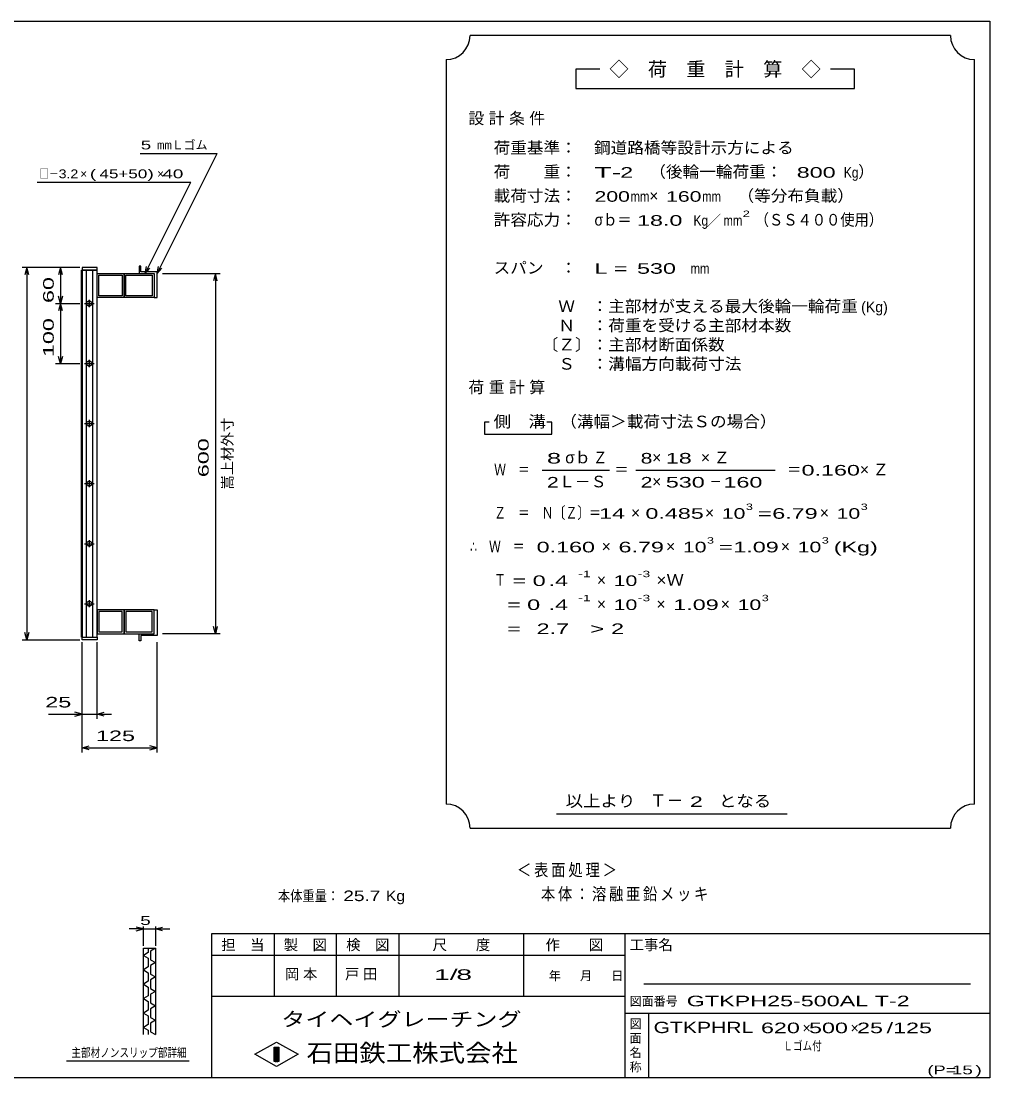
# Model space of a CAD drawing. Units: millimetres, scale not verified. Extents: x -1456 to 1385, y -1026 to 843.
# Drawn here: x -228 to 1385, y -917 to 843 of the extents above; entities that cross this region are included whole.
import ezdxf
from ezdxf.enums import TextEntityAlignment as Align

# ---------------------------------------------------------------- set-up
doc = ezdxf.new("R2010")
doc.units = ezdxf.units.MM
doc.header["$LTSCALE"] = 8
for name, color, linetype, lineweight in [('0_2', 150, 'Continuous', 25), ('16', 3, 'Continuous', 25), ('22', 4, 'Continuous', 25), ('24', 2, 'Continuous', 25), ('32', 4, 'Continuous', 25)]:
    doc.layers.add(name, color=color, linetype=linetype, lineweight=lineweight)
doc.styles.add('ベクトル', font='')
doc.styles.get('ベクトル').set_extended_font_data('ベクトル')

msp = doc.modelspace()

# ---------------------------------------------------------------- linework, layer by layer
at = {"layer": '0_2'}
for p, q in [((-1383.2, 842.8), (1384.8, 842.8)), ((1384.8, 842.8), (1384.8, -917.2)), ((1384.8, -677.2), (88.8, -677.2)), ((88.8, -677.2), (88.8, -917.2)), ((192.8, -677.2), (192.8, -781.2)), ((296.8, -781.2), (296.8, -677.2)), ((400.8, -677.2), (400.8, -781.2)), ((608.8, -781.2), (608.8, -677.2)), ((776.8, -677.2), (776.8, -917.2)), ((776.8, -713.2), (88.8, -713.2)), ((1352.8, -761.2), (808.8, -761.2)), ((88.8, -781.2), (776.8, -781.2)), ((776.8, -809.2), (1384.8, -809.2)), ((816.8, -917.2), (816.8, -809.2)), ((160.8, -878), (196.8, -858)), ((196.8, -858), (232.8, -878)), ((196.8, -898), (160.8, -878)), ((192.8, -866), (200.8, -866)), ((192.8, -890), (192.8, -866)), ((192.8, -866), (194.4, -866)), ((194.4, -866), (194.4, -890)), ((196, -890), (196, -866)), ((196, -866), (197.6, -866)), ((232.8, -878), (196.8, -898)), ((197.6, -866), (197.6, -890)), ((199.2, -890), (199.2, -866)), ((199.2, -866), (200.8, -866)), ((200.8, -866), (200.8, -890)), ((200.8, -866), (200.8, -890)), ((200.8, -890), (192.8, -890)), ((194.4, -890), (196, -890)), ((197.6, -890), (199.2, -890)), ((1384.8, -917.2), (-1383.2, -917.2))]:
    msp.add_line(p, q, dxfattribs=at)
at = {"layer": '16'}
for p, q in [((-127.7, -183), (-127.7, 428)), ((-127.7, 428), (-127, 428)), ((-102, 432.5), (-127, 432.5)), ((-127, 432.5), (-127, 428)), ((-127, 428), (-102, 428)), ((-127, 428), (-127, -183)), ((-102, 428), (-127, 428)), ((-120, 428), (-120, -183)), ((-109, -183), (-109, 428)), ((-102, 428), (-102, 432.5)), ((-102, -183), (-102, 428)), ((-102, 422.5), (-57, 422.5)), ((-102, 382.5), (-102, 422.5)), ((-57, 422.5), (-57, 382.5)), ((-57, 422.5), (-7, 422.5)), ((-57, 382.5), (-57, 422.5)), ((-29, 434.5), (-32, 434.5)), ((-32, 434.5), (-32, 422.5)), ((-32, 422.5), (-7, 422.5)), ((-29, 425.5), (-29, 434.5)), ((-2, 425.5), (-29, 425.5)), ((-7, 422.5), (-7, 382.5)), ((-7, 422.5), (-7, 382.5)), ((-2, 382.5), (-2, 425.5)), ((-99, 419.5), (-60, 419.5)), ((-99, 385.5), (-99, 419.5)), ((-60, 419.5), (-60, 385.5)), ((-54, 419.5), (-10, 419.5)), ((-54, 385.5), (-54, 419.5)), ((-10, 419.5), (-10, 385.5)), ((-123, 372.5), (-107, 372.5)), ((-113, 375.5), (-117, 375.5)), ((-115, 378.5), (-115, 366.5)), ((-57, 382.5), (-102, 382.5)), ((-60, 385.5), (-99, 385.5)), ((-7, 382.5), (-57, 382.5)), ((-10, 385.5), (-54, 385.5)), ((-7, 382.5), (-2, 382.5)), ((-117, 369.5), (-113, 369.5)), ((-123, 272.5), (-107, 272.5)), ((-113, 275.5), (-117, 275.5)), ((-117, 269.5), (-113, 269.5)), ((-115, 278.5), (-115, 266.5)), ((-115, 178.5), (-115, 166.5)), ((-123, 172.5), (-107, 172.5)), ((-113, 175.5), (-117, 175.5)), ((-117, 169.5), (-113, 169.5)), ((-123, 72.5), (-107, 72.5)), ((-113, 75.5), (-117, 75.5)), ((-115, 78.5), (-115, 66.5)), ((-117, 69.5), (-113, 69.5)), ((-123, -27.5), (-107, -27.5)), ((-113, -24.5), (-117, -24.5)), ((-117, -30.5), (-113, -30.5)), ((-115, -21.5), (-115, -33.5)), ((-115, -121.5), (-115, -133.5)), ((-123, -127.5), (-107, -127.5)), ((-113, -124.5), (-117, -124.5)), ((-117, -130.5), (-113, -130.5)), ((-57, -137.5), (-102, -137.5)), ((-102, -137.5), (-102, -177.5)), ((-60, -140.5), (-99, -140.5)), ((-99, -140.5), (-99, -174.5)), ((-60, -174.5), (-60, -140.5)), ((-57, -177.5), (-57, -137.5)), ((-7, -137.5), (-57, -137.5)), ((-57, -137.5), (-57, -177.5)), ((-10, -140.5), (-54, -140.5)), ((-54, -140.5), (-54, -174.5)), ((-10, -174.5), (-10, -140.5)), ((-7, -177.5), (-7, -137.5)), ((-7, -137.5), (-2, -137.5)), ((-7, -177.5), (-7, -137.5)), ((-2, -137.5), (-2, -180.5)), ((-99, -174.5), (-60, -174.5)), ((-54, -174.5), (-10, -174.5)), ((-127, -183), (-127.7, -183)), ((-127, -183), (-102, -183)), ((-127, -187.5), (-127, -183)), ((-127, -183), (-102, -183)), ((-102, -187.5), (-127, -187.5)), ((-102, -177.5), (-57, -177.5)), ((-102, -183), (-102, -187.5)), ((-57, -177.5), (-7, -177.5)), ((-32, -189.5), (-32, -177.5)), ((-32, -177.5), (-7, -177.5)), ((-29, -189.5), (-32, -189.5)), ((-2, -180.5), (-29, -180.5)), ((-29, -180.5), (-29, -189.5))]:
    msp.add_line(p, q, dxfattribs=at)
for centre, radius, start, end in [((-117, 372.5), 3, 90, 270), ((-115, 372.5), 4, 46.6, 133.4), ((-113, 372.5), 3, 270, 90), ((-115, 372.5), 4, 226.6, 313.4), ((-117, 272.5), 3, 90, 270), ((-115, 272.5), 4, 46.6, 133.4), ((-115, 272.5), 4, 226.6, 313.4), ((-113, 272.5), 3, 270, 90), ((-115, 172.5), 4, 46.6, 133.4), ((-117, 172.5), 3, 90, 270), ((-115, 172.5), 4, 226.6, 313.4), ((-113, 172.5), 3, 270, 90), ((-117, 72.5), 3, 90, 270), ((-115, 72.5), 4, 46.6, 133.4), ((-113, 72.5), 3, 270, 90), ((-115, 72.5), 4, 226.6, 313.4), ((-117, -27.5), 3, 90, 270), ((-115, -27.5), 4, 46.6, 133.4), ((-115, -27.5), 4, 226.6, 313.4), ((-113, -27.5), 3, 270, 90), ((-117, -127.5), 3, 90, 270), ((-115, -127.5), 4, 46.6, 133.4), ((-115, -127.5), 4, 226.6, 313.4), ((-113, -127.5), 3, 270, 90)]:
    msp.add_arc(centre, radius, start, end, dxfattribs=at)
at = {"layer": '22'}
for p, q in [((-30, 622.5), (98, 622.5)), ((-2, 422.5), (98, 622.5)), ((-202, 574.5), (54, 574.5)), ((-22, 422.5), (54, 574.5)), ((-131, 432.5), (-227, 432.5)), ((-219, 432.5), (-222.2, 420.5)), ((-215.8, 420.5), (-219, 432.5)), ((-219, 432.5), (-219, -187.5)), ((-131, 432.5), (-171, 432.5)), ((-163, 432.5), (-166.2, 420.5)), ((-159.8, 420.5), (-163, 432.5)), ((-163, 432.5), (-163, 372.5)), ((-22, 422.5), (-19.6, 434.2)), ((-22, 422.5), (-14, 431.3)), ((-2, 422.5), (0.4, 434.2)), ((-2, 422.5), (6, 431.3)), ((7, 422.5), (103, 422.5)), ((95, 422.5), (91.8, 410.5)), ((98.2, 410.5), (95, 422.5)), ((95, 422.5), (95, -177.5)), ((-171, 372.5), (-131, 372.5)), ((-163, 372.5), (-166.2, 384.5)), ((-163, 372.5), (-166.2, 360.5)), ((-159.8, 384.5), (-163, 372.5)), ((-159.8, 360.5), (-163, 372.5)), ((-163, 372.5), (-163, 272.5)), ((-163, 272.5), (-166.2, 284.5)), ((-159.8, 284.5), (-163, 272.5)), ((-171, 272.5), (-131, 272.5)), ((-219, -187.5), (-222.2, -175.5)), ((-215.8, -175.5), (-219, -187.5)), ((95, -177.5), (91.8, -165.5)), ((98.2, -165.5), (95, -177.5)), ((-227, -187.5), (-131, -187.5)), ((-127, -319.5), (-127, -191.5)), ((-127, -375.5), (-127, -191.5)), ((-102, -319.5), (-102, -191.5)), ((-2, -375.5), (-2, -191.5)), ((103, -177.5), (7, -177.5)), ((-183, -311.5), (-127, -311.5)), ((-127, -311.5), (-139, -308.3)), ((-139, -314.7), (-127, -311.5)), ((-127, -311.5), (-102, -311.5)), ((-102, -311.5), (-90, -308.3)), ((-90, -314.7), (-102, -311.5)), ((-102, -311.5), (-78, -311.5)), ((-127, -367.5), (-115, -364.3)), ((-115, -370.7), (-127, -367.5)), ((-127, -367.5), (-2, -367.5)), ((-2, -367.5), (-14, -364.3)), ((-14, -370.7), (-2, -367.5))]:
    msp.add_line(p, q, dxfattribs=at)
at = {"layer": '24', "color": 4}
for p, q in [((1319.2, 818.8), (519.2, 818.8)), ((479.2, 778.8), (479.2, -461.2)), ((1359.2, -461.2), (1359.2, 778.8)), ((735.2, 762.8), (695.2, 762.8)), ((695.2, 762.8), (695.2, 730.8)), ((1159.2, 762.8), (1119.2, 762.8)), ((1159.2, 730.8), (1159.2, 762.8)), ((695.2, 730.8), (1159.2, 730.8)), ((551.2, 174.8), (543.2, 174.8)), ((543.2, 174.8), (543.2, 154.8)), ((655.2, 174.8), (647.2, 174.8)), ((655.2, 154.8), (655.2, 174.8)), ((543.2, 154.8), (655.2, 154.8)), ((639.2, 94.8), (751.2, 94.8)), ((795.2, 94.8), (1027.2, 94.8)), ((663.2, -477.2), (1047.2, -477.2)), ((519.2, -501.2), (1319.2, -501.2))]:
    msp.add_line(p, q, dxfattribs=at)
for centre, start, end in [((479.2, 818.8), 270, 0), ((1359.2, 818.8), 180, 270), ((479.2, -501.2), 0, 90), ((1359.2, -501.2), 90, 180)]:
    msp.add_arc(centre, 40, start, end, dxfattribs=at)
at = {"layer": '32'}
for p, q in [((-24.8, -669.2), (-36.8, -666)), ((-24.8, -697.2), (-24.8, -665.2)), ((-4.8, -665.2), (-4.8, -697.2)), ((-4.8, -669.2), (7.2, -666)), ((-24.8, -669.2), (-48.8, -669.2)), ((-36.8, -672.4), (-24.8, -669.2)), ((-24.8, -669.2), (-4.8, -669.2)), ((7.2, -672.4), (-4.8, -669.2)), ((-4.8, -669.2), (19.2, -669.2)), ((-24.8, -701.2), (-4.8, -701.2)), ((-24.8, -845.2), (-24.8, -701.2)), ((-16.8, -701.2), (-16.8, -708.4)), ((-4.8, -701.2), (-12.8, -706)), ((-4.8, -701.2), (-4.8, -845.2)), ((-16.8, -708.4), (-24.8, -713.2)), ((-24.8, -713.2), (-16.8, -718)), ((-16.8, -718), (-16.8, -732.4)), ((-12.8, -706), (-12.8, -720.4)), ((-12.8, -720.4), (-4.8, -725.2)), ((-16.8, -732.4), (-24.8, -737.2)), ((-24.8, -737.2), (-16.8, -742)), ((-4.8, -725.2), (-12.8, -730)), ((-12.8, -730), (-12.8, -744.4)), ((-16.8, -756.4), (-24.8, -761.2)), ((-16.8, -742), (-16.8, -756.4)), ((-12.8, -744.4), (-4.8, -749.2)), ((-4.8, -749.2), (-12.8, -754)), ((-12.8, -754), (-12.8, -768.4)), ((-24.8, -761.2), (-16.8, -766)), ((-16.8, -766), (-16.8, -780.4)), ((-12.8, -768.4), (-4.8, -773.2)), ((-4.8, -773.2), (-12.8, -778)), ((-16.8, -780.4), (-24.8, -785.2)), ((-24.8, -785.2), (-16.8, -790)), ((-16.8, -790), (-16.8, -804.4)), ((-12.8, -778), (-12.8, -792.4)), ((-16.8, -804.4), (-24.8, -809.2)), ((-24.8, -809.2), (-16.8, -814)), ((-12.8, -792.4), (-4.8, -797.2)), ((-4.8, -797.2), (-12.8, -802)), ((-12.8, -802), (-12.8, -816.4)), ((-16.8, -814), (-16.8, -828.4)), ((-12.8, -816.4), (-4.8, -821.2)), ((-4.8, -821.2), (-12.8, -826)), ((-12.8, -826), (-12.8, -840.4)), ((-16.8, -828.4), (-24.8, -833.2)), ((-24.8, -833.2), (-16.8, -838)), ((-16.8, -838), (-16.8, -845.2)), ((-12.8, -840.4), (-4.8, -845.2)), ((51.2, -889.2), (-152.8, -889.2))]:
    msp.add_line(p, q, dxfattribs=at)

# ---------------------------------------------------------------- texts
at = {"layer": '0_2', "style": 'ベクトル'}
for s, height, p in [('担\u3000当', 17.6, (104.8, -695.6)), ('製\u3000図', 17.6, (208.8, -695.6)), ('検\u3000図', 17.6, (312.8, -695.6)), ('尺\u3000\u3000度', 17.6, (456.8, -695.6)), ('作\u3000\u3000図', 17.6, (644.8, -695.6)), ('工事名', 17.6, (784.8, -695.6)), ('年', 14.7, (650.4, -747.2)), ('月', 14.7, (702.4, -747.2)), ('日', 14.7, (754.4, -747.2)), ('図面番号', 14.66, (784.8, -789.6)), ('図', 14.7, (784.8, -827.2)), ('面', 14.7, (784.8, -851.2)), ('名', 14.7, (784.8, -875.2)), ('称', 14.7, (784.8, -899.2))]:
    msp.add_text(s, height=height, dxfattribs=at).set_placement(p, align=Align.MIDDLE_LEFT)
at = {"layer": '0_2', "color": 222, "style": 'ベクトル'}
for s, height, width, p in [('タイヘイグレーチング', 23.46, 1.25, (204.8, -819.6)), ('石田鉄工株式会社', 29.33, 1.1, (246.8, -875.6))]:
    msp.add_text(s, height=height, dxfattribs=dict(at, width=width)).set_placement(p, align=Align.MIDDLE_LEFT)
at = {"layer": '22', "color": 2, "style": 'ベクトル'}
for s, height, width, p in [(' 5 ', 14.66, 1.6, (-38, 636.5)), ('mm', 14.66, 0.75, (-2, 636.5)), ('□－', 14.66, 0.8, (-198, 588.5)), ('3.2', 14.66, 1.2, (-166, 588.5)), ('(', 14.7, 1.6, (-114, 588.5)), ('45', 14.66, 1.45, (-98, 588.5)), ('+', 14.7, 1.35, (-66, 588.5)), ('50', 14.66, 1.45, (-50, 588.5)), (')', 14.7, 1.6, (-18, 588.5)), (' 40 ', 14.66, 1.6, (-2, 588.5)), (' 25 ', 17.6, 1.65, (-199, -291.5)), (' 125 ', 17.6, 1.65, (-114.5, -347.5)), ('本体重量：', 17.6, 0.85, (199.2, -614)), (' 25.7', 17.6, 1.35, (299.2, -614)), ('Kg', 17.6, 1.1, (379.2, -614)), ('1/', 17.6, 2, (459.2, -745.2)), (' 8 ', 17.6, 2, (483.2, -745.2)), ('GTKPH25-500AL T-2               ', 17.6, 1.65, (880, -789.2)), ('GTKPHRL', 18.77, 1.4, (824.8, -833.2)), (' 620 ', 17.6, 1.65, (992.8, -834)), (' 500 ', 17.6, 1.65, (1072.8, -834)), (' 25 ', 17.6, 1.65, (1152.8, -834)), ('/', 17.6, 1.65, (1212.8, -834)), (' 125 ', 17.6, 1.65, (1212.8, -834)), ('Ｌゴム付', 14.66, 0.8, (1040.8, -864)), ('(P=', 14.66, 1.55, (1280.8, -904)), (' 15 ', 14.66, 1.6, (1312.8, -904)), (')', 14.7, 1.6, (1360.8, -904))]:
    msp.add_text(s, height=height, dxfattribs=dict(at, width=width)).set_placement(p, align=Align.MIDDLE_LEFT)
for s, height, p in [('Ｌゴム', 14.66, (22, 636.5)), ('×', 14.7, (-130, 588.5)), ('×', 14.7, (-2, 588.5)), ('×', 17.6, (1072.8, -834)), ('×', 17.6, (1152.8, -834))]:
    msp.add_text(s, height=height, dxfattribs=at).set_placement(p, align=Align.MIDDLE_LEFT)
at = {"layer": '22', "color": 2, "style": 'ベクトル', "width": 1.65}
for s, p in [(' 60 ', (-183, 362.5)), (' 100 ', (-183, 272.5)), (' 600', (75, 72.5))]:
    msp.add_text(s, height=17.6, rotation=90, dxfattribs=at).set_placement(p, align=Align.MIDDLE_LEFT)
at = {"layer": '22', "color": 2, "style": 'ベクトル'}
msp.add_text('嵩上材外寸', height=17.6, rotation=90, dxfattribs=at).set_placement((115, 62.5), align=Align.MIDDLE_LEFT)
at = {"layer": '22', "color": 2, "attachment_point": 4, "style": 'ベクトル'}
for s, insert, char_height in [('\\T1.2;\\W0.85;＜表面処理＞', (597.2, -572), 20.53), ('\\T1.19;\\W0.85;本体：溶融亜鉛メッキ', (637.2, -612), 20.53), ('\\T1.25;岡本\u3000', (210.8, -745.2), 17.6), ('\\T1.25;戸田\u3000', (310.8, -745.2), 17.6)]:
    msp.add_mtext(s, dxfattribs=dict(at, insert=insert, char_height=char_height))
at = {"layer": '24', "style": 'ベクトル'}
for s, height, p in [('◇\u3000荷\u3000重\u3000計\u3000算\u3000◇', 23.46, (751.2, 762.8)), ('）', 19.4, (1165.6, 592)), ('×', 19.4, (817.6, 552)), ('／', 17.6, (913.2, 510.8)), ('(Kg)', 17.6, (1170.4, 366.8)), ('σｂ', 19.35, (677.6, 116)), ('×', 19.4, (822.4, 116)), ('Ｌ－Ｓ', 19.35, (667.2, 76)), ('×', 19.4, (822.4, 76)), ('×', 19.4, (787.2, 24)), ('×', 19.4, (910.4, 24)), ('×', 19.4, (1101.6, 24)), ('×', 19.4, (738.4, -32)), ('×', 19.4, (845.6, -32)), ('×', 19.4, (1036.8, -32)), ('×', 19.4, (730.4, -88)), ('×', 19.4, (730.4, -128)), ('×', 19.4, (829.6, -128)), ('×', 19.4, (936.8, -128)), ('Ｔ－', 20.53, (818.4, -455.2))]:
    msp.add_text(s, height=height, dxfattribs=at).set_placement(p, align=Align.MIDDLE_LEFT)
for s, height, width, p in [('荷重基準：\u3000', 19.35, 1.05, (558.4, 632)), ('鋼道路橋等設計示方による', 19.35, 1.05, (725.6, 632)), ('荷\u3000\u3000重：\u3000', 19.35, 1.05, (558.4, 592)), ('T-', 17.6, 2, (726.4, 590.8)), (' 2 ', 17.6, 1.65, (758.4, 590.8)), ('（後輪一輪荷重：', 19.35, 1.05, (817.6, 592)), ('  800', 17.6, 1.65, (1041.6, 590.8)), ('Kg', 17.6, 0.85, (1141.6, 590.8)), ('載荷寸法：\u3000', 19.35, 1.05, (558.4, 552)), ('\u3000（等分布負載）', 19.35, 1.05, (936.8, 552)), ('200', 17.6, 1.5, (726.4, 550.8)), ('mm', 17.6, 0.8, (786.4, 550.8)), ('160', 17.6, 1.5, (845.6, 550.8)), ('mm', 17.6, 0.8, (905.6, 550.8)), ('許容応力：\u3000', 19.35, 1.05, (558.4, 512)), ('σｂ＝', 19.35, 0.9, (726.4, 512)), (' 18.0', 17.6, 1.65, (786.4, 510.8)), ('Kg', 17.6, 0.85, (891.2, 510.8)), ('mm', 17.6, 0.8, (941.2, 510.8)), ('2', 10.6, 1.5, (973.2, 522)), ('（ＳＳ４００使用）', 19.35, 0.9, (993.2, 512)), ('スパン\u3000：\u3000', 19.35, 1.05, (558.4, 432)), ('L =', 17.6, 1.65, (726.4, 430.8)), (' 530 ', 17.6, 1.65, (786.4, 430.8)), ('mm', 17.6, 0.8, (886.4, 430.8)), ('\u3000Ｗ\u3000：主部材が支える最大後輪一輪荷重', 19.35, 1.05, (638.4, 368)), ('\u3000Ｎ\u3000：荷重を受ける主部材本数', 19.35, 1.05, (638.4, 336)), ('〔Ｚ〕：主部材断面係数', 19.35, 1.05, (638.4, 304)), ('\u3000Ｓ\u3000：溝幅方向載荷寸法', 19.35, 1.05, (638.4, 272)), ('側\u3000溝', 19.35, 1.1, (558.4, 176)), ('\u3000（溝幅＞載荷寸法Ｓの場合）', 19.35, 1.05, (641.6, 176)), ('8', 17.6, 1.8, (647.2, 114.8)), ('Ｚ', 19.4, 0.9, (724, 116)), ('8', 17.6, 1.5, (803.2, 114.8)), (' 18 ', 17.6, 1.65, (834.4, 114.8)), ('Ｗ\u3000＝', 19.35, 0.75, (559.2, 96)), ('＝', 19.4, 0.9, (759.2, 96)), ('＝', 19.4, 0.9, (1047.2, 96)), ('0.160', 17.6, 1.65, (1071.2, 94.8)), ('2', 17.6, 1.5, (647.2, 74.8)), ('2', 17.6, 1.5, (803.2, 74.8)), (' 530 ', 17.6, 1.65, (834.4, 74.8)), ('－', 19.4, 0.75, (918.4, 76)), (' 160 ', 17.6, 1.65, (930.4, 74.8)), ('Ｚ\u3000＝\u3000Ｎ〔Ｚ〕＝', 19.35, 0.75, (559.2, 24)), ('3', 10.6, 1.5, (978.4, 34)), ('3', 10.6, 1.5, (1169.6, 34)), (' 14 ', 17.6, 1.65, (723.2, 22.8)), ('0.485', 17.6, 1.65, (811.2, 22.8)), ('10', 17.6, 1.5, (938.4, 22.8)), ('=', 17.6, 1.7, (998.4, 22.8)), ('6.79', 17.6, 1.65, (1022.4, 22.8)), ('10', 17.6, 1.5, (1129.6, 22.8)), ('3', 10.6, 1.5, (913.6, -22)), ('3', 10.6, 1.5, (1104.8, -22)), ('∴\u3000Ｗ\u3000＝', 19.35, 0.75, (519.2, -32)), (' 0.160', 17.6, 1.65, (619.2, -33.2)), ('6.79', 17.6, 1.65, (766.4, -33.2)), ('10', 17.6, 1.5, (873.6, -33.2)), ('=', 17.6, 1.7, (933.6, -33.2)), ('1.09', 17.6, 1.65, (957.6, -33.2)), ('10', 17.6, 1.5, (1064.8, -33.2)), ('(Kg)', 17.6, 1.65, (1124.8, -33.2)), ('Ｔ', 19.4, 0.75, (559.2, -88)), (' = 0', 17.6, 1.65, (579.2, -89.2)), (' .4 ', 17.6, 1.65, (639.2, -89.2)), ('-1', 10.56, 1.65, (699.2, -78)), ('10', 17.6, 1.5, (758.4, -89.2)), ('-3', 10.56, 1.65, (798.4, -78)), ('×Ｗ', 19.35, 1.1, (829.6, -88)), ('  = 0', 17.6, 1.65, (559.2, -129.2)), (' .4 ', 17.6, 1.65, (639.2, -129.2)), ('-1', 10.56, 1.65, (699.2, -118)), ('10', 17.6, 1.5, (758.4, -129.2)), ('-3', 10.56, 1.65, (798.4, -118)), ('1.09', 17.6, 1.65, (857.6, -129.2)), ('10', 17.6, 1.5, (964.8, -129.2)), ('3', 10.6, 1.5, (1004.8, -118)), ('  =', 17.6, 1.65, (559.2, -169.2)), (' 2.7', 17.6, 1.65, (619.2, -169.2)), ('>', 17.6, 1.7, (719.2, -169.2)), (' 2 ', 17.6, 1.65, (743.2, -169.2)), ('以上より\u3000', 19.35, 1.1, (678.4, -456)), (' 2 ', 17.6, 1.65, (874.4, -457.2)), ('となる', 19.35, 1.1, (933.6, -456))]:
    msp.add_text(s, height=height, dxfattribs=dict(at, width=width)).set_placement(p, align=Align.MIDDLE_LEFT)
at = {"layer": '24', "char_height": 19.35, "attachment_point": 4, "style": 'ベクトル'}
for s, insert in [('\\T1.28;設計条件', (516.4, 680)), ('\\T1.28;荷重計算', (516.4, 232)), ('\\T1.42;×Ｚ', (903.6, 116)), ('\\T1.42;×Ｚ', (1168.4, 96))]:
    msp.add_mtext(s, dxfattribs=dict(at, insert=insert))
at = {"layer": '32', "color": 2, "style": 'ベクトル'}
for s, width, p in [(' 5 ', 1.6, (-38.8, -655.2)), ('主部材ノンスリップ部詳細', 0.8, (-144.8, -875.2))]:
    msp.add_text(s, height=14.66, dxfattribs=dict(at, width=width)).set_placement(p, align=Align.MIDDLE_LEFT)

doc.saveas('drawing.dxf')
